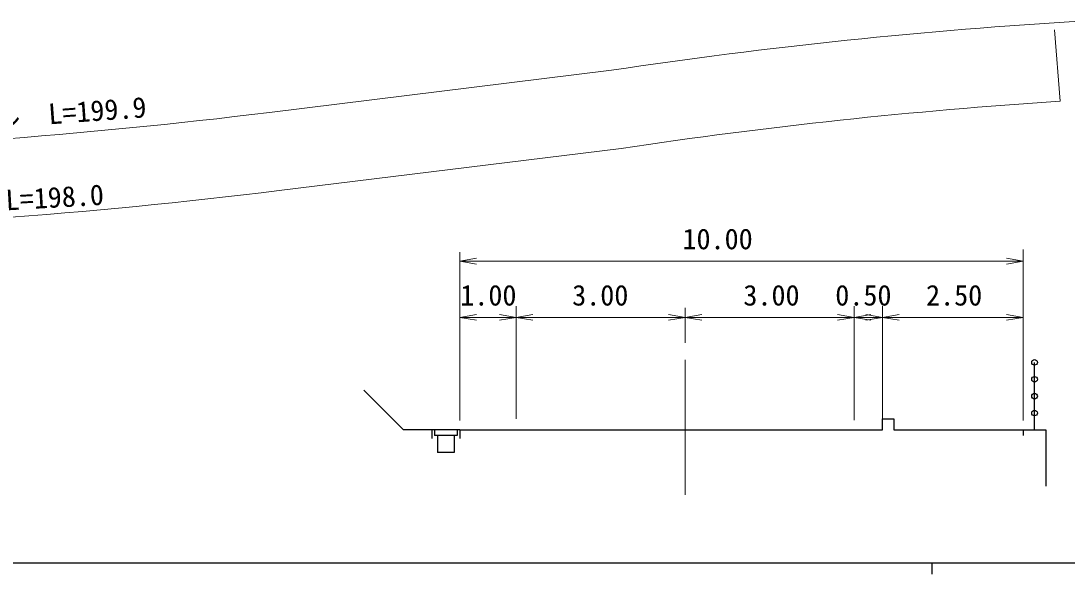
# Model space of a CAD drawing. Units: millimetres, scale not verified, with parts at other scales. Extents: x 40000 to 680000, y 20000 to 380000.
# Drawn here: x 187160 to 280014, y 204000 to 253142 of the extents above; entities that cross this region are included whole.
import ezdxf
from ezdxf.enums import TextEntityAlignment as Align

# ---------------------------------------------------------------- set-up
doc = ezdxf.new("R2010")
doc.units = ezdxf.units.MM
doc.header["$LTSCALE"] = 1000
doc.linetypes.add('CHAIN', pattern=[18.5, 12, -1.5, 3.5, -1.5])
for name, color, linetype, lineweight in [('M-BGD', 7, 'Continuous', 25), ('M-BMK', 2, 'CHAIN', 13), ('M-STR-HTXT', 7, 'Continuous', 13), ('M-TTL-BAND', 7, 'Continuous', 25)]:
    doc.layers.add(name, color=color, linetype=linetype, lineweight=lineweight)
doc.styles.add('ＭＳ ゴシック', font='')
doc.styles.get('ＭＳ ゴシック').set_extended_font_data('MS Gothic')

msp = doc.modelspace()

# ---------------------------------------------------------------- linework, layer by layer
at = {"layer": 'M-BGD'}
for p, q in [((277128, 216807), (277128, 222807)), ((221128, 216807), (217593, 220343)), ((223628, 216807), (221128, 216807)), ((223628, 216807), (223628, 216057)), ((226128, 216807), (223628, 216807)), ((223878, 216807), (223878, 216307)), ((225878, 216807), (225878, 216307)), ((226128, 216807), (226128, 216057)), ((264628, 216807), (276128, 216807)), ((276128, 216807), (276128, 216307)), ((276128, 216807), (278128, 216807)), ((278128, 216807), (278128, 211807)), ((225878, 216307), (223878, 216307)), ((224128, 216307), (224128, 214807)), ((225628, 216307), (225628, 214807)), ((225628, 214807), (224128, 214807))]:
    msp.add_line(p, q, dxfattribs=at)
for points in [[(263628, 216807), (263628, 217807), (264628, 217807), (264628, 216807)], [(226128, 216807), (229878, 216807), (246128, 216807), (262378, 216807), (263628, 216807)]]:
    msp.add_lwpolyline(points, dxfattribs=at)
for centre in [(277128, 222807), (277128, 221307), (277128, 219807), (277128, 218307)]:
    msp.add_circle(centre, 250, dxfattribs=at)
at = {"layer": 'M-BMK'}
msp.add_line((246128, 211038), (246128, 227667), dxfattribs=at)
at = {"layer": 'M-STR-HTXT'}
for p, q in [((278906, 252351), (279389, 246000)), ((209220, 245011), (239567, 248754)), ((210077, 238063), (240424, 241806)), ((226128, 217643), (226128, 232591)), ((276128, 232827), (276128, 217654)), ((226128, 231807), (227606, 232068)), ((226128, 231807), (276128, 231807)), ((226128, 231807), (227606, 231547)), ((276128, 231807), (274651, 232068)), ((276128, 231807), (274651, 231547)), ((231128, 217807), (231128, 227807)), ((261128, 227807), (261128, 217687)), ((263628, 227807), (263628, 217687)), ((226128, 226807), (227606, 227068)), ((226128, 226807), (231128, 226807)), ((226128, 226807), (227606, 226547)), ((231128, 226807), (229651, 227068)), ((231128, 226807), (229651, 226547)), ((231128, 226807), (232606, 227068)), ((231128, 226807), (246128, 226807)), ((231128, 226807), (232606, 226547)), ((246128, 226807), (244651, 227068)), ((246128, 226807), (244651, 226547)), ((246128, 226807), (247606, 227068)), ((246128, 226807), (261128, 226807)), ((246128, 226807), (247606, 226547)), ((261128, 226807), (259651, 227068)), ((261128, 226807), (259651, 226547)), ((261128, 226807), (262606, 227068)), ((261128, 226807), (263628, 226807)), ((261128, 226807), (262606, 226547)), ((263628, 226807), (262151, 227068)), ((263628, 226807), (262151, 226547)), ((263628, 226807), (265106, 227068)), ((263628, 226807), (276128, 226807)), ((263628, 226807), (265106, 226547)), ((276128, 226807), (274651, 227068)), ((276128, 226807), (274651, 226547))]:
    msp.add_line(p, q, dxfattribs=at)
for centre, radius, start, end in [((308675, -209060), 463000, 93.36416, 98.58418), ((308652, -209061), 456000, 93.67928, 98.60507), ((147138, 748195), 507000, 265.72654, 277.0335), ((147248, 748209), 514000, 265.65228, 277.02108)]:
    msp.add_arc(centre, radius, start, end, dxfattribs=at)
at = {"layer": 'M-TTL-BAND'}
for p, q in [((40000, 205000), (579000, 205000)), ((268000, 205000), (268000, 204000))]:
    msp.add_line(p, q, dxfattribs=at)

# ---------------------------------------------------------------- texts
at = {"layer": 'M-STR-HTXT', "style": 'ＭＳ ゴシック'}
msp.add_text('ガードレール\u3000L=199.9', height=1833, rotation=4.19, dxfattribs=at).set_placement((172242, 242122), align=Align.BOTTOM_LEFT)
msp.add_text('L=198.0', height=1833, rotation=3.306, dxfattribs=at).set_placement((190242, 236010), align=Align.BOTTOM_CENTER)
for s, p in [('10.00', (248994, 232307)), ('1.00', (228648, 227307)), ('3.00', (238582, 227307)), ('3.00', (253778, 227307)), ('0.50', (261935, 227307)), ('2.50', (269991, 227307))]:
    msp.add_text(s, height=1833, dxfattribs=at).set_placement(p, align=Align.BOTTOM_CENTER)

doc.saveas('drawing.dxf')
